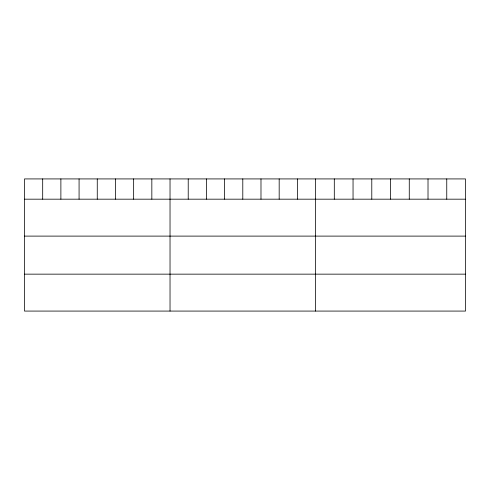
<?xml version="1.0" encoding="UTF-8"?>
<svg xmlns="http://www.w3.org/2000/svg" width="490" height="490" viewBox="0 0 490 490"><rect width="100%" height="100%" fill="white"/><g stroke="black" fill="none" stroke-linecap="round" stroke-linejoin="round"><path stroke-width="0.73" d="M465.5 199.179L465.5 311.077L24.5 311.077L24.5 178.924L465.5 178.924L465.5 199.179L24.5 199.179M24.5 236.107L465.5 236.107M24.5 274.149L465.5 274.149M446.757 178.924L446.757 199.179M428.015 178.924L428.015 199.179M409.273 178.924L409.273 199.179M390.53 178.924L390.53 199.179M371.788 178.924L371.788 199.179M353.045 178.924L353.045 199.179M334.303 178.924L334.303 199.179M315.56 178.924L315.56 311.077M297.369 178.924L297.369 199.179M279.178 178.924L279.178 199.179M260.986 178.924L260.986 199.179M242.795 178.924L242.795 199.179M224.604 178.924L224.604 199.179M206.413 178.924L206.413 199.179M188.221 178.924L188.221 199.179M170.03 178.924L170.03 311.077M151.839 178.924L151.839 199.179M133.648 178.924L133.648 199.179M115.456 178.924L115.456 199.179M97.265 178.924L97.265 199.179M79.074 178.924L79.074 199.179M60.883 178.924L60.883 199.179M42.691 178.924L42.691 199.179"/></g></svg>
